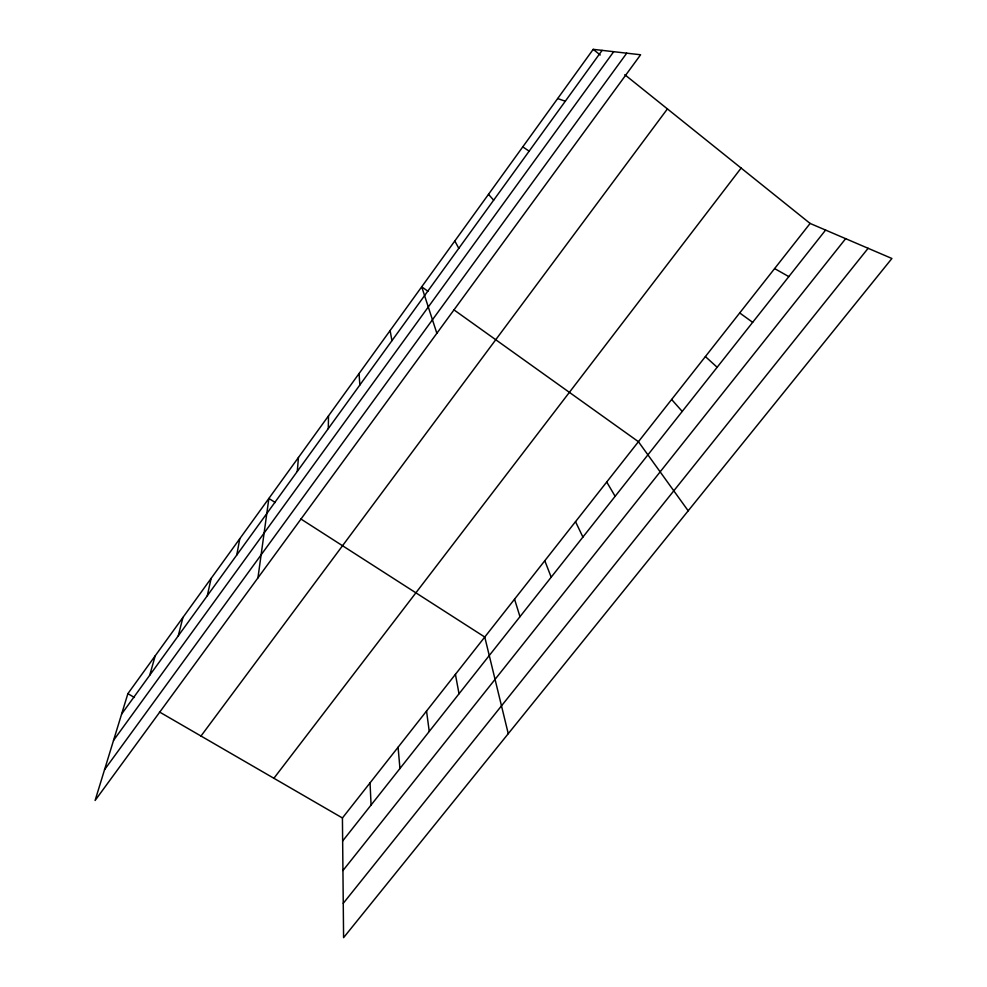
<?xml version="1.0" encoding="UTF-8"?>
<svg xmlns="http://www.w3.org/2000/svg" width="987" height="987" viewBox="0 0 987 987"><rect width="100%" height="100%" fill="white"/><g stroke="black" fill="none" stroke-linecap="round" stroke-linejoin="round"><path stroke-width="1.48" d="M328.301 428.568L328.511 415.86M297.297 471.404L298.444 457.487M257.952 577.864L268.871 498.435L275.274 502.543M236.806 554.965L239.767 538.729M207.295 595.716L211.132 578.382M178.277 635.813L182.94 617.418M149.716 675.256L155.193 655.837M127.878 693.664L95.097 800.482L640.612 54.766L593.199 49.35L127.878 693.664L134.454 697.476M121.611 714.082L602.107 50.374M113.53 740.398L613.692 51.694M104.548 769.687L626.733 53.187M200.99 736.031L667.409 108.915M273.892 778.274L741.114 168.074M342.427 817.976L810.117 223.444L891.903 258.483L343.587 937.65L342.427 817.976L159.462 711.972M342.649 840.986L825.601 230.082M342.945 870.559L845.662 238.669M343.254 903.327L868.128 248.292M557.667 98.54L565.28 101.229M774.61 268.575L788.81 276.607M300.887 518.989L484.765 637.047L508.256 733.686M522.777 146.866L529.131 151.159M427.926 291.251L421.708 286.81L436.859 333.298M454.069 309.943L638.429 441.695L688.198 510.81M739.707 312.953L752.674 322.33M593.199 49.35L600.219 54.988M624.796 74.704L810.117 223.444M705.384 356.578L717.142 367.263M671.629 399.488L682.227 411.431M488.491 194.328L493.648 200.176M606.721 482.001L615.135 496.301M454.81 240.976L458.795 248.317M575.52 521.667L582.91 537.076M544.799 560.727L551.19 577.198M514.548 599.183L519.976 616.678M455.426 674.331L459.017 693.787M390.124 330.546L391.925 340.688M426.544 711.059L429.246 731.441M398.082 747.233L399.945 768.528M359.058 373.555L359.848 385.004M370.051 782.864L371.075 805.034"/></g></svg>
